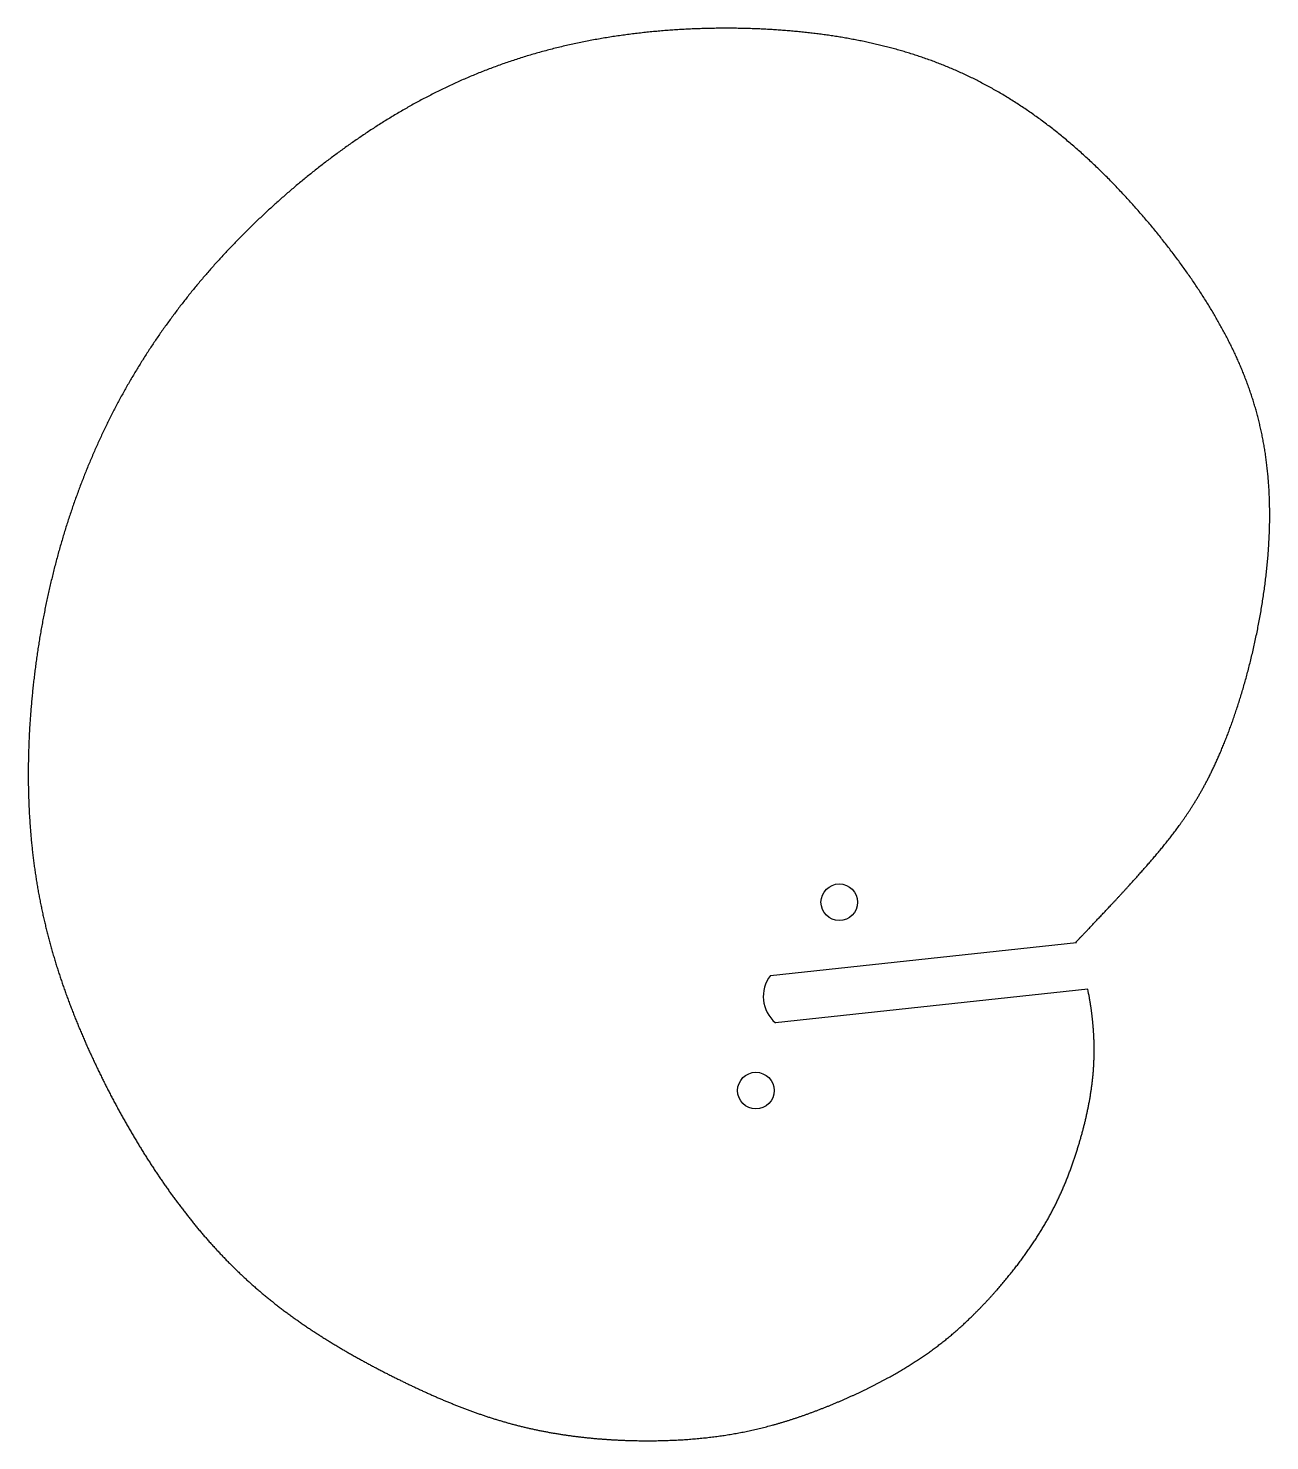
# Model space of a CAD drawing. Header units: millimetres. Extents: x -134 to 83, y -78 to 169.
import ezdxf

# ---------------------------------------------------------------- set-up
doc = ezdxf.new("R2010")
doc.units = ezdxf.units.MM
doc.layers.get('0').update_dxf_attribs({"linetype": 'CONTINUOUS'})

msp = doc.modelspace()

# ---------------------------------------------------------------- linework, layer by layer
for p, q in [((-4.75, 3.66), (48.74, 9.4)), ((50.73, 1.27), (-3.87, -4.59))]:
    msp.add_line(p, q)
for centre in [(7.29, 16.46), (-7.29, -16.46)]:
    msp.add_circle(centre, 3.2)
for centre, radius, start, end in [((-37.02, -15.89), 89.41, 16.4341, 16.5263), ((0, 0), 6, 142.3618, 229.8862), ((-37.02, -15.89), 89.41, 10.0858, 11.0659)]:
    msp.add_arc(centre, radius, start, end)
msp.add_open_spline([(48.7, 9.54), (49.47, 10.34), (50.98, 11.92), (53.17, 14.24), (55.97, 17.22), (59.23, 20.79), (62.29, 24.24), (65.14, 27.69), (67.82, 31.31), (70.37, 35.32), (72.79, 39.94), (75.1, 45.32), (77.26, 51.46), (79.19, 58.28), (80.79, 65.56), (81.96, 73.07), (82.6, 80.57), (82.61, 87.86), (81.95, 94.82), (80.6, 101.44), (78.57, 107.75), (75.88, 113.84), (72.61, 119.8), (68.79, 125.69), (64.5, 131.51), (59.8, 137.21), (54.75, 142.68), (49.38, 147.81), (43.75, 152.48), (37.88, 156.58), (31.79, 160.08), (25.49, 162.94), (18.96, 165.21), (12.21, 166.92), (5.24, 168.14), (-1.94, 168.93), (-9.28, 169.3), (-16.74, 169.28), (-24.23, 168.84), (-31.67, 167.98), (-38.99, 166.66), (-46.11, 164.87), (-52.98, 162.61), (-59.57, 159.9), (-65.88, 156.77), (-71.92, 153.28), (-77.69, 149.47), (-83.23, 145.38), (-88.54, 141.06), (-93.62, 136.5), (-98.49, 131.7), (-103.12, 126.66), (-107.5, 121.35), (-111.62, 115.76), (-115.45, 109.88), (-118.97, 103.7), (-122.16, 97.24), (-125, 90.51), (-127.49, 83.56), (-129.6, 76.44), (-131.33, 69.19), (-132.68, 61.91), (-133.66, 54.66), (-134.28, 47.53), (-134.54, 40.6), (-134.46, 33.91), (-134.04, 27.5), (-133.3, 21.34), (-132.23, 15.4), (-130.84, 9.61), (-129.14, 3.91), (-127.14, -1.74), (-124.83, -7.38), (-122.25, -13.01), (-119.42, -18.6), (-116.33, -24.11), (-113.02, -29.48), (-109.49, -34.67), (-105.72, -39.61), (-101.71, -44.25), (-97.47, -48.57), (-92.99, -52.52), (-88.3, -56.12), (-83.47, -59.37), (-78.55, -62.33), (-73.62, -65.02), (-68.72, -67.5), (-63.85, -69.77), (-58.97, -71.82), (-53.99, -73.62), (-48.83, -75.12), (-43.45, -76.29), (-37.86, -77.1), (-32.21, -77.58), (-26.63, -77.74), (-21.27, -77.62), (-16.25, -77.24), (-11.54, -76.6), (-7.04, -75.69), (-2.63, -74.5), (1.83, -73.02), (6.34, -71.26), (10.83, -69.27), (15.16, -67.11), (19.21, -64.79), (22.95, -62.33), (26.43, -59.67), (29.72, -56.74), (32.91, -53.53), (36, -50.05), (38.91, -46.41), (41.52, -42.7), (43.77, -39.03), (45.63, -35.4), (47.19, -31.76), (48.52, -28.04), (49.71, -24.18), (50.7, -20.21), (51.44, -16.15), (51.85, -12.1), (51.91, -8.08), (51.69, -4.91), (51.4, -2.56), (51.15, -1.01), (51.01, -0.23)], degree=5)

doc.saveas('drawing.dxf')
